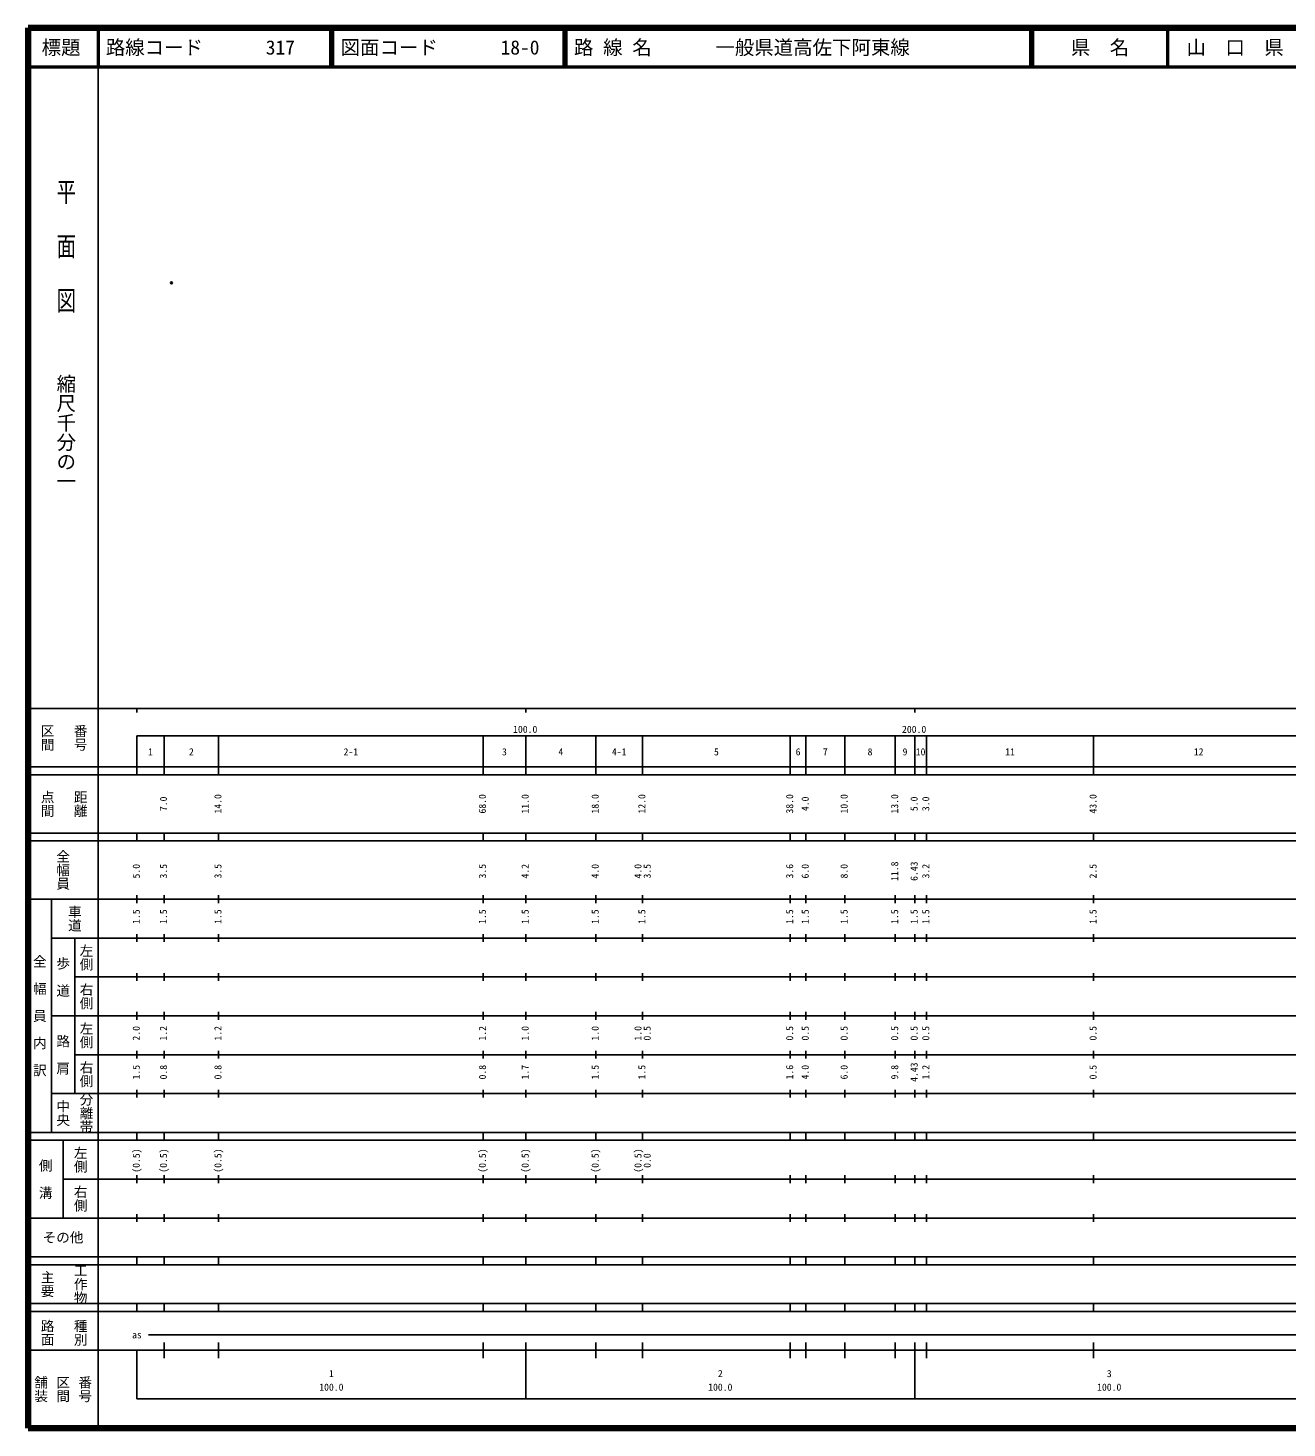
# Model space of a CAD drawing. Units: millimetres on the paper. Extents: x 40 to 680, y 20 to 380.
# Drawn here: x 40 to 363.7, y 20 to 380 of the extents above; entities that cross this region are included whole.
import ezdxf
from ezdxf.enums import TextEntityAlignment as Align

# ---------------------------------------------------------------- set-up
doc = ezdxf.new("R2010")
doc.units = ezdxf.units.MM
doc.header["$PDMODE"] = 32
doc.header["$PDSIZE"] = 0.5
doc.layers.add('M-OTRS', color=6, linetype='Continuous')
doc.layers.add('M-TTL-TXT', color=7, linetype='Continuous')
for name, color, linetype, lineweight in [('M-TTL', 2, 'Continuous', 140), ('M-TTL-BAND', 7, 'Continuous', 25), ('M-TTL-LINE', 7, 'Continuous', 50)]:
    doc.layers.add(name, color=color, linetype=linetype, lineweight=lineweight)
doc.styles.add('@ＭＳ ゴシック', font='')
doc.styles.add('ＭＳ ゴシック', font='')
doc.styles.get('@ＭＳ ゴシック').set_extended_font_data('@MS Gothic')
doc.styles.get('ＭＳ ゴシック').set_extended_font_data('MS Gothic')

msp = doc.modelspace()

# ---------------------------------------------------------------- linework, layer by layer
at = {"layer": 'M-OTRS'}
msp.add_point((76.863, 314.503), dxfattribs=at)
at = {"layer": 'M-TTL'}
for p, q in [((40, 380), (40, 20)), ((680, 380), (40, 380)), ((40, 20), (680, 20))]:
    msp.add_line(p, q, dxfattribs=at)
at = {"layer": 'M-TTL-BAND'}
for p, q in [((58, 370), (58, 20)), ((40, 205), (579, 205)), ((68, 205), (68, 204)), ((168, 205), (168, 204)), ((268, 205), (268, 204)), ((68, 198), (579, 198)), ((68, 198), (68, 188)), ((75, 188), (75, 198)), ((89, 188), (89, 198)), ((157, 188), (157, 198)), ((168, 188), (168, 198)), ((186, 188), (186, 198)), ((198, 188), (198, 198)), ((236, 188), (236, 198)), ((240, 188), (240, 198)), ((250, 188), (250, 198)), ((263, 188), (263, 198)), ((268, 188), (268, 198)), ((271, 188), (271, 198)), ((314, 188), (314, 198)), ((40, 190), (579, 190)), ((40, 188), (579, 188)), ((40, 173), (579, 173)), ((68, 171), (68, 173)), ((75, 171), (75, 173)), ((89, 171), (89, 173)), ((157, 171), (157, 173)), ((168, 171), (168, 173)), ((186, 171), (186, 173)), ((198, 171), (198, 173)), ((236, 171), (236, 173)), ((240, 171), (240, 173)), ((250, 171), (250, 173)), ((263, 171), (263, 173)), ((268, 171), (268, 173)), ((271, 171), (271, 173)), ((314, 171), (314, 173)), ((40, 171), (579, 171)), ((40, 156), (579, 156)), ((46, 96), (46, 156)), ((68, 155), (68, 157)), ((75, 155), (75, 157)), ((89, 155), (89, 157)), ((157, 155), (157, 157)), ((168, 155), (168, 157)), ((186, 155), (186, 157)), ((198, 155), (198, 157)), ((236, 155), (236, 157)), ((240, 155), (240, 157)), ((250, 155), (250, 157)), ((263, 155), (263, 157)), ((268, 155), (268, 157)), ((271, 155), (271, 157)), ((314, 155), (314, 157)), ((46, 146), (579, 146)), ((52, 146), (52, 106)), ((68, 145), (68, 147)), ((75, 145), (75, 147)), ((89, 145), (89, 147)), ((157, 145), (157, 147)), ((168, 145), (168, 147)), ((186, 145), (186, 147)), ((198, 145), (198, 147)), ((236, 145), (236, 147)), ((240, 145), (240, 147)), ((250, 145), (250, 147)), ((263, 145), (263, 147)), ((268, 145), (268, 147)), ((271, 145), (271, 147)), ((314, 145), (314, 147)), ((68, 135), (68, 137)), ((75, 135), (75, 137)), ((89, 135), (89, 137)), ((157, 135), (157, 137)), ((168, 135), (168, 137)), ((186, 135), (186, 137)), ((198, 135), (198, 137)), ((236, 135), (236, 137)), ((240, 135), (240, 137)), ((250, 135), (250, 137)), ((263, 135), (263, 137)), ((268, 135), (268, 137)), ((271, 135), (271, 137)), ((314, 135), (314, 137)), ((52, 136), (579, 136)), ((46, 126), (579, 126)), ((68, 125), (68, 127)), ((75, 125), (75, 127)), ((89, 125), (89, 127)), ((157, 125), (157, 127)), ((168, 125), (168, 127)), ((186, 125), (186, 127)), ((198, 125), (198, 127)), ((236, 125), (236, 127)), ((240, 125), (240, 127)), ((250, 125), (250, 127)), ((263, 125), (263, 127)), ((268, 125), (268, 127)), ((271, 125), (271, 127)), ((314, 125), (314, 127)), ((52, 116), (579, 116)), ((68, 115), (68, 117)), ((75, 115), (75, 117)), ((89, 115), (89, 117)), ((157, 115), (157, 117)), ((168, 115), (168, 117)), ((186, 115), (186, 117)), ((198, 115), (198, 117)), ((236, 115), (236, 117)), ((240, 115), (240, 117)), ((250, 115), (250, 117)), ((263, 115), (263, 117)), ((268, 115), (268, 117)), ((271, 115), (271, 117)), ((314, 115), (314, 117)), ((46, 106), (579, 106)), ((68, 105), (68, 107)), ((75, 105), (75, 107)), ((89, 105), (89, 107)), ((157, 105), (157, 107)), ((168, 105), (168, 107)), ((186, 105), (186, 107)), ((198, 105), (198, 107)), ((236, 105), (236, 107)), ((240, 105), (240, 107)), ((250, 105), (250, 107)), ((263, 105), (263, 107)), ((268, 105), (268, 107)), ((271, 105), (271, 107)), ((314, 105), (314, 107)), ((40, 96), (579, 96)), ((40, 94), (579, 94)), ((49, 94), (49, 74)), ((68, 94), (68, 96)), ((75, 94), (75, 96)), ((89, 94), (89, 96)), ((157, 94), (157, 96)), ((168, 94), (168, 96)), ((186, 94), (186, 96)), ((198, 94), (198, 96)), ((236, 94), (236, 96)), ((240, 94), (240, 96)), ((250, 94), (250, 96)), ((263, 94), (263, 96)), ((268, 94), (268, 96)), ((271, 94), (271, 96)), ((314, 94), (314, 96)), ((49, 84), (579, 84)), ((68, 83), (68, 85)), ((75, 83), (75, 85)), ((89, 83), (89, 85)), ((157, 83), (157, 85)), ((168, 83), (168, 85)), ((186, 83), (186, 85)), ((198, 83), (198, 85)), ((236, 83), (236, 85)), ((240, 83), (240, 85)), ((250, 83), (250, 85)), ((263, 83), (263, 85)), ((268, 83), (268, 85)), ((271, 83), (271, 85)), ((314, 83), (314, 85)), ((40, 74), (579, 74)), ((68, 73), (68, 75)), ((75, 73), (75, 75)), ((89, 73), (89, 75)), ((157, 73), (157, 75)), ((168, 73), (168, 75)), ((186, 73), (186, 75)), ((198, 73), (198, 75)), ((236, 73), (236, 75)), ((240, 73), (240, 75)), ((250, 73), (250, 75)), ((263, 73), (263, 75)), ((268, 73), (268, 75)), ((271, 73), (271, 75)), ((314, 73), (314, 75)), ((40, 64), (579, 64)), ((40, 62), (579, 62)), ((68, 62), (68, 64)), ((75, 62), (75, 64)), ((89, 62), (89, 64)), ((157, 62), (157, 64)), ((168, 62), (168, 64)), ((186, 62), (186, 64)), ((198, 62), (198, 64)), ((236, 62), (236, 64)), ((240, 62), (240, 64)), ((250, 62), (250, 64)), ((263, 62), (263, 64)), ((268, 62), (268, 64)), ((271, 62), (271, 64)), ((314, 62), (314, 64)), ((40, 52), (579, 52)), ((68, 50), (68, 52)), ((75, 50), (75, 52)), ((89, 50), (89, 52)), ((157, 50), (157, 52)), ((168, 50), (168, 52)), ((186, 50), (186, 52)), ((198, 50), (198, 52)), ((236, 50), (236, 52)), ((240, 50), (240, 52)), ((250, 50), (250, 52)), ((263, 50), (263, 52)), ((268, 50), (268, 52)), ((271, 50), (271, 52)), ((314, 50), (314, 52)), ((40, 50), (579, 50)), ((71, 44), (565, 44)), ((40, 40), (579, 40)), ((68, 40), (68, 27.5)), ((75, 38), (75, 42)), ((89, 38), (89, 42)), ((157, 38), (157, 42)), ((168, 27.5), (168, 42)), ((186, 38), (186, 42)), ((198, 38), (198, 42)), ((236, 38), (236, 42)), ((240, 38), (240, 42)), ((250, 38), (250, 42)), ((263, 38), (263, 42)), ((268, 27.5), (268, 42)), ((271, 38), (271, 42)), ((314, 38), (314, 42)), ((68, 27.5), (579, 27.5))]:
    msp.add_line(p, q, dxfattribs=at)
at = {"layer": 'M-TTL-LINE'}
for p, q in [((58, 380), (58, 370)), ((117.75, 380), (117.75, 370)), ((118.25, 380), (118.25, 370)), ((177.75, 380), (177.75, 370)), ((178.25, 380), (178.25, 370)), ((297.75, 380), (297.75, 370)), ((298.25, 380), (298.25, 370)), ((333, 380), (333, 370)), ((40, 370), (680, 370))]:
    msp.add_line(p, q, dxfattribs=at)

# ---------------------------------------------------------------- texts
at = {"layer": 'M-TTL-BAND', "style": '@ＭＳ ゴシック', "width": 1.4}
msp.add_text('平  面  図', height=3.666, rotation=270, dxfattribs=at).set_placement((49.777, 306.475), align=Align.MIDDLE_RIGHT)
at = {"layer": 'M-TTL-BAND', "style": '@ＭＳ ゴシック'}
msp.add_text('縮尺千分の一', height=3.666, rotation=270, dxfattribs=at).set_placement((49.777, 261.03), align=Align.MIDDLE_RIGHT)
for s, p in [('区間', (45, 197.5)), ('番号', (53.5, 197.5)), ('点間', (45, 180.5)), ('距離', (53.5, 180.5)), ('全幅員', (49, 163.5)), ('車道', (52, 151)), ('左側', (55, 141)), ('全\u3000幅\u3000員\u3000内\u3000訳', (43, 126)), ('歩\u3000道', (49, 136)), ('右側', (55, 131)), ('左側', (55, 121)), ('路\u3000肩', (49, 116)), ('右側', (55, 111)), ('分離帯', (55, 101)), ('中央', (49, 101)), ('左側', (53.5, 89)), ('側\u3000溝', (44.5, 84)), ('右側', (53.5, 79)), ('工作物', (53.5, 57)), ('主要', (45, 57)), ('路面', (45, 44.5)), ('種別', (53.5, 44.5)), ('舗装', (43.333, 30)), ('区間', (49, 30)), ('番号', (54.667, 30))]:
    msp.add_text(s, height=2.566, rotation=270, dxfattribs=at).set_placement(p, align=Align.MIDDLE_CENTER)
at = {"layer": 'M-TTL-BAND', "style": 'ＭＳ ゴシック'}
for s, p in [('100.0', (167.844, 198.195)), ('200.0', (267.844, 198.195)), ('1', (71.5, 192.405)), ('2', (82, 192.405)), ('2-1', (123, 192.405)), ('3', (162.5, 192.405)), ('4', (177, 192.405)), ('4-1', (192, 192.405)), ('5', (217, 192.405)), ('6', (238, 192.405)), ('7', (245, 192.405)), ('8', (256.5, 192.405)), ('9', (265.5, 192.405)), ('10', (269.5, 192.405)), ('11', (292.5, 192.405)), ('12', (341, 192.405)), ('as', (68, 42.5)), ('1', (118, 32.523)), ('2', (218, 32.523)), ('3', (318, 32.523)), ('100.0', (118, 29.033)), ('100.0', (218, 29.033)), ('100.0', (318, 29.033))]:
    msp.add_text(s, height=1.833, dxfattribs=at).set_placement(p, align=Align.BOTTOM_CENTER)
for s, p in [('7.0', (76.29, 180.5)), ('14.0', (90.29, 180.5)), ('68.0', (158.29, 180.5)), ('11.0', (169.29, 180.5)), ('18.0', (187.29, 180.5)), ('12.0', (199.29, 180.5)), ('38.0', (237.29, 180.5)), ('4.0', (241.29, 180.5)), ('10.0', (251.29, 180.5)), ('13.0', (264.29, 180.5)), ('5.0', (269.29, 180.5)), ('3.0', (272.29, 180.5)), ('43.0', (315.29, 180.5)), ('5.0', (69.29, 163.174)), ('3.5', (76.29, 163.174)), ('3.5', (90.29, 163.174)), ('3.5', (158.29, 163.174)), ('4.2', (169.29, 163.174)), ('4.0', (187.29, 163.174)), ('4.0', (198.29, 163.174)), ('3.5', (200.66, 163.174)), ('3.6', (237.29, 163.174)), ('6.0', (241.29, 163.174)), ('8.0', (251.29, 163.174)), ('11.8', (264.29, 163.174)), ('6.43', (269.29, 163.174)), ('3.2', (272.29, 163.174)), ('2.5', (315.29, 163.174)), ('1.5', (69.29, 151.5)), ('1.5', (76.29, 151.5)), ('1.5', (90.29, 151.5)), ('1.5', (158.29, 151.5)), ('1.5', (169.29, 151.5)), ('1.5', (187.29, 151.5)), ('1.5', (199.29, 151.5)), ('1.5', (237.29, 151.5)), ('1.5', (241.29, 151.5)), ('1.5', (251.29, 151.5)), ('1.5', (264.29, 151.5)), ('1.5', (269.29, 151.5)), ('1.5', (272.29, 151.5)), ('1.5', (315.29, 151.5)), ('2.0', (69.29, 121.5)), ('1.2', (76.29, 121.5)), ('1.2', (90.29, 121.5)), ('1.2', (158.29, 121.5)), ('1.0', (169.29, 121.5)), ('1.0', (187.29, 121.5)), ('1.0', (198.29, 121.5)), ('0.5', (200.66, 121.5)), ('0.5', (237.29, 121.5)), ('0.5', (241.29, 121.5)), ('0.5', (251.29, 121.5)), ('0.5', (264.29, 121.5)), ('0.5', (269.29, 121.5)), ('0.5', (272.29, 121.5)), ('0.5', (315.29, 121.5)), ('1.5', (69.29, 111.5)), ('0.8', (76.29, 111.5)), ('0.8', (90.29, 111.5)), ('0.8', (158.29, 111.5)), ('1.7', (169.29, 111.5)), ('1.5', (187.29, 111.5)), ('1.5', (199.29, 111.5)), ('1.6', (237.29, 111.5)), ('4.0', (241.29, 111.5)), ('6.0', (251.29, 111.5)), ('9.8', (264.29, 111.5)), ('4.43', (269.29, 111.5)), ('1.2', (272.29, 111.5)), ('0.5', (315.29, 111.5)), ('(0.5)', (69.29, 88.764)), ('(0.5)', (76.29, 88.764)), ('(0.5)', (90.29, 88.764)), ('(0.5)', (158.29, 88.764)), ('(0.5)', (169.29, 88.764)), ('(0.5)', (187.29, 88.764)), ('(0.5)', (198.29, 88.764)), ('0.0', (200.66, 88.764))]:
    msp.add_text(s, height=1.833, rotation=90, dxfattribs=at).set_placement(p, align=Align.BOTTOM_CENTER)
msp.add_text('その他', height=2.566, dxfattribs=at).set_placement((49, 69), align=Align.MIDDLE_CENTER)
at = {"layer": 'M-TTL-TXT', "style": 'ＭＳ ゴシック'}
for s, p in [('標題', (48.5, 375)), ('県\u3000名', (315.625, 375)), ('山\u3000口\u3000県', (350.375, 375))]:
    msp.add_text(s, height=3.666, dxfattribs=at).set_placement(p, align=Align.MIDDLE_CENTER)
for s, p in [('路線コード', (60, 375)), ('317', (101.142, 375)), ('図面コード', (120.38, 375)), ('18-0', (161.521, 375)), ('路 線 名', (180.38, 375)), ('一般県道高佐下阿東線', (216.734, 375))]:
    msp.add_text(s, height=3.666, dxfattribs=at).set_placement(p, align=Align.MIDDLE_LEFT)

doc.saveas('drawing.dxf')
